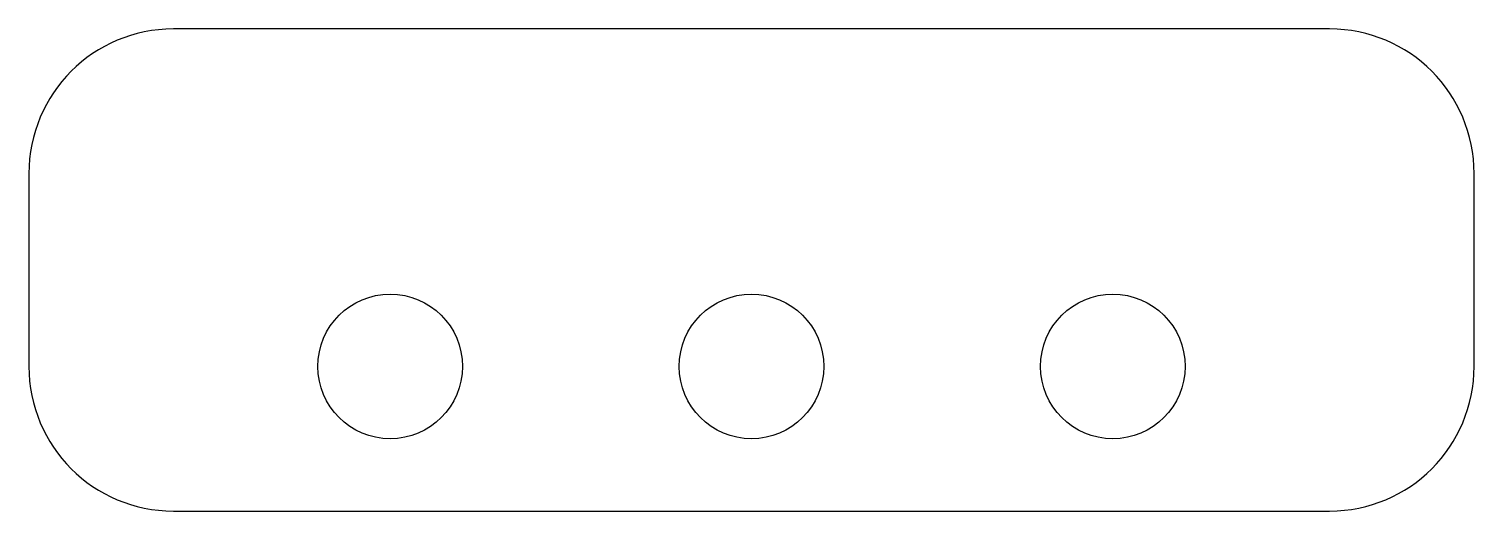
# Model space of a CAD drawing. Header units: millimetres. Extents: x -15 to 15, y -3 to 7.
import ezdxf

# ---------------------------------------------------------------- set-up
doc = ezdxf.new("R2010")
doc.units = ezdxf.units.MM

msp = doc.modelspace()

# ---------------------------------------------------------------- linework, layer by layer
at = {"color": 7, "linetype": 'Continuous', "lineweight": 25}
for p, q in [((12, 7), (-12, 7)), ((-15, 4), (-15, 0)), ((15, 0), (15, 4)), ((-12, -3), (12, -3))]:
    msp.add_line(p, q, dxfattribs=at)
for centre in [(-7.5, 0), (0, 0), (7.5, 0)]:
    msp.add_circle(centre, 1.5, dxfattribs=at)
for centre, start, end in [((-12, 4), 90, 180), ((12, 4), 0, 90), ((12, 0), 270, 0), ((-12, 0), 180, 270)]:
    msp.add_arc(centre, 3, start, end, dxfattribs=at)

doc.saveas('drawing.dxf')
